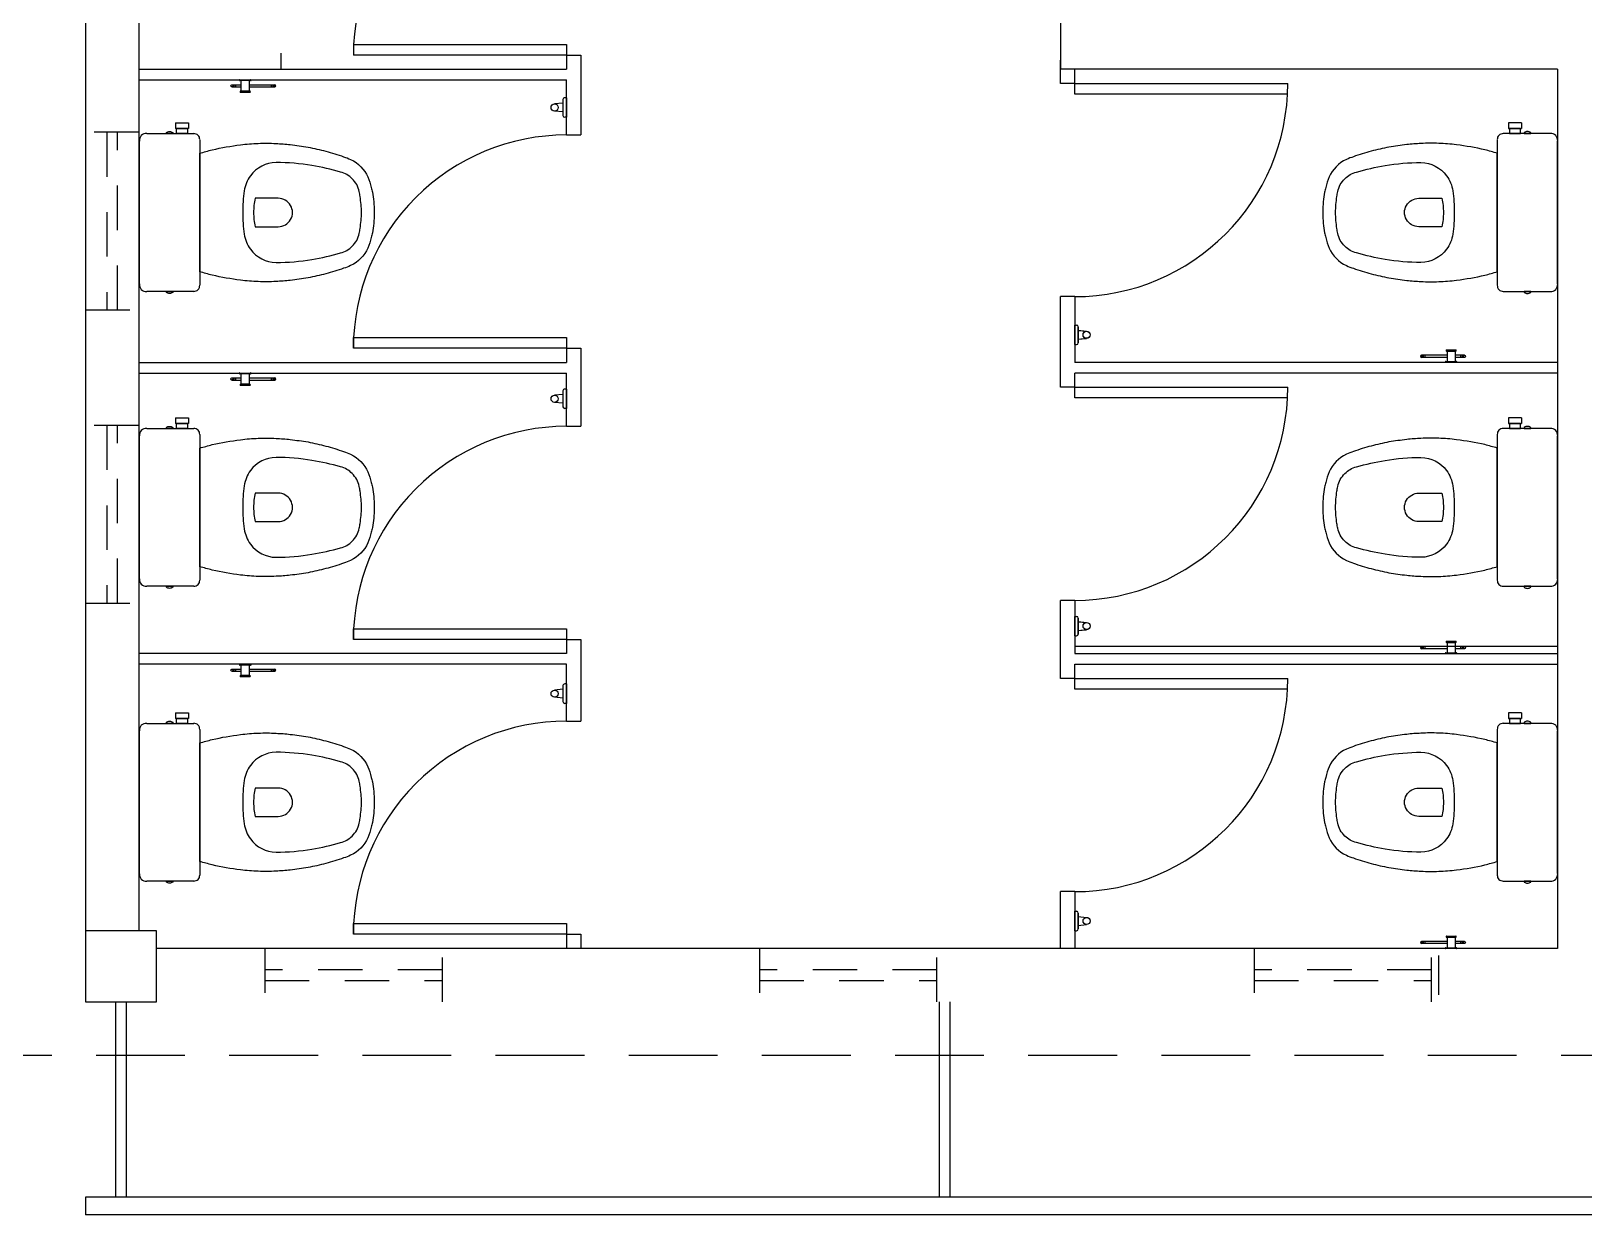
# Model space of a CAD drawing. Header units: millimetres. Extents: x 999 to 1260, y -38 to 225.
# Drawn here: x 1055.634 to 1060.007, y 76.807 to 80.139 of the extents above; entities that cross this region are included whole.
import ezdxf
from ezdxf.enums import TextEntityAlignment as Align

# ---------------------------------------------------------------- set-up
doc = ezdxf.new("R2010")
doc.units = ezdxf.units.MM
doc.linetypes.add('HIDDEN', pattern=[0.375, 0.25, -0.125])
doc.linetypes.add('HIDDEN2', pattern=[0.1875, 0.125, -0.0625])
doc.layers.add('I-ARQ', color=8, linetype='Continuous')
doc.styles.add('ROMANS', font='romans', dxfattribs={"oblique": 15})

# ---------------------------------------------------------------- blocks, each defined once
blk = doc.blocks.new('praça')
at = {"layer": 'I-ARQ', "linetype": 'HIDDEN'}
blk.add_line((1253.1208, 36.8394), (1253.1208, 14.8994), dxfattribs=at)
at = {"layer": 'I-ARQ'}
for p, q in [((1252.6708, 15.8444), (1252.6708, 34.9944)), ((1252.7208, 34.9944), (1252.6708, 34.9944)), ((1252.6708, 15.8444), (1252.6708, 34.9944)), ((1252.7208, 34.9944), (1252.6708, 34.9944)), ((1252.6708, 15.8444), (1252.6708, 34.9944)), ((1252.7208, 34.9944), (1252.6708, 34.9944)), ((1252.7208, 34.9944), (1252.6708, 34.9944)), ((1252.7208, 15.8444), (1252.7208, 34.9944)), ((1252.7208, 15.8444), (1252.7208, 34.9944)), ((1252.7208, 15.8444), (1252.7208, 34.9944)), ((1253.4708, 34.9944), (1253.2708, 34.9944)), ((1253.2708, 34.9944), (1253.2708, 34.7944)), ((1253.4708, 34.9944), (1253.2708, 34.9944)), ((1253.2708, 34.9944), (1253.2708, 34.7944)), ((1253.4708, 34.9944), (1253.2708, 34.9944)), ((1253.2708, 34.9944), (1253.2708, 34.7944)), ((1253.4708, 34.7944), (1253.4708, 34.9944)), ((1259.4158, 34.9944), (1253.4708, 34.9944)), ((1253.4708, 34.7944), (1253.4708, 34.9944)), ((1253.4708, 34.7944), (1253.4708, 34.9944)), ((1253.2708, 34.9094), (1252.7208, 34.9094)), ((1253.2708, 34.9094), (1252.7208, 34.9094)), ((1253.2708, 34.9094), (1252.7208, 34.9094)), ((1253.2708, 34.8794), (1252.7208, 34.8794)), ((1253.2708, 34.8794), (1252.7208, 34.8794)), ((1253.2708, 34.8794), (1252.7208, 34.8794)), ((1259.4158, 34.8444), (1253.4708, 34.8444)), ((1253.6106, 34.6893), (1253.6106, 34.8218)), ((1253.6315, 34.8426), (1254.0338, 34.8426)), ((1254.0546, 34.8218), (1254.0546, 34.6893)), ((1254.2208, 33.6399), (1254.2208, 34.8426)), ((1254.2508, 33.6399), (1254.2508, 34.8444)), ((1254.4406, 34.6893), (1254.4406, 34.8218)), ((1254.4615, 34.8426), (1254.8638, 34.8426)), ((1254.8846, 34.8218), (1254.8846, 34.6893)), ((1255.0408, 34.8444), (1255.0408, 33.6399)), ((1255.0708, 34.8444), (1255.0708, 33.6399)), ((1255.2706, 34.6893), (1255.2706, 34.8218)), ((1255.2915, 34.8426), (1255.6938, 34.8426)), ((1255.7146, 34.8218), (1255.7146, 34.6893)), ((1255.8658, 34.8444), (1255.8658, 33.6399)), ((1255.8958, 34.8444), (1255.8958, 33.6399)), ((1253.2708, 34.7944), (1253.4708, 34.7944)), ((1253.2708, 34.7944), (1253.4708, 34.7944)), ((1253.2708, 34.7944), (1253.4708, 34.7944)), ((1253.4208, 30.8488), (1253.4208, 34.7944)), ((1254.0376, 34.6726), (1253.6276, 34.6726)), ((1254.8676, 34.6726), (1254.4576, 34.6726)), ((1255.6976, 34.6726), (1255.2876, 34.6726)), ((1254.1858, 34.5315), (1254.1858, 34.5574)), ((1254.1894, 34.5315), (1254.1894, 34.5574)), ((1254.1894, 34.556), (1254.2188, 34.556)), ((1254.2011, 34.5822), (1254.2011, 34.556)), ((1254.2071, 34.5783), (1254.2011, 34.5783)), ((1254.2071, 34.5762), (1254.2011, 34.5762)), ((1254.2071, 34.5722), (1254.2011, 34.5722)), ((1254.2071, 34.5822), (1254.2071, 34.556)), ((1254.2188, 34.5295), (1254.2188, 34.5594)), ((1255.0058, 34.5315), (1255.0058, 34.5574)), ((1255.0094, 34.5315), (1255.0094, 34.5574)), ((1255.0094, 34.556), (1255.0388, 34.556)), ((1255.0211, 34.5822), (1255.0211, 34.556)), ((1255.0271, 34.5783), (1255.0211, 34.5783)), ((1255.0271, 34.5762), (1255.0211, 34.5762)), ((1255.0271, 34.5722), (1255.0211, 34.5722)), ((1255.0271, 34.5822), (1255.0271, 34.556)), ((1255.0388, 34.5295), (1255.0388, 34.5594)), ((1255.8308, 34.5315), (1255.8308, 34.5574)), ((1255.8344, 34.5315), (1255.8344, 34.5574)), ((1255.8344, 34.556), (1255.8638, 34.556)), ((1255.8461, 34.5822), (1255.8461, 34.556)), ((1255.8521, 34.5783), (1255.8461, 34.5783)), ((1255.8521, 34.5762), (1255.8461, 34.5762)), ((1255.8521, 34.5722), (1255.8461, 34.5722)), ((1255.8521, 34.5822), (1255.8521, 34.556)), ((1255.8638, 34.5295), (1255.8638, 34.5594)), ((1254.1894, 34.5329), (1254.2188, 34.5329)), ((1254.2011, 34.5329), (1254.2011, 34.4614)), ((1254.2071, 34.5329), (1254.2071, 34.4614)), ((1255.0094, 34.5329), (1255.0388, 34.5329)), ((1255.0211, 34.5329), (1255.0211, 34.4614)), ((1255.0271, 34.5329), (1255.0271, 34.4614)), ((1255.8344, 34.5329), (1255.8638, 34.5329)), ((1255.8461, 34.5329), (1255.8461, 34.4614)), ((1255.8521, 34.5329), (1255.8521, 34.4614)), ((1254.2071, 34.4714), (1254.2011, 34.4714)), ((1254.2071, 34.4664), (1254.2011, 34.4664)), ((1254.2071, 34.4631), (1254.2011, 34.4631)), ((1254.2069, 34.4606), (1254.2012, 34.4606)), ((1255.0271, 34.4714), (1255.0211, 34.4714)), ((1255.0271, 34.4664), (1255.0211, 34.4664)), ((1255.0271, 34.4631), (1255.0211, 34.4631)), ((1255.0269, 34.4606), (1255.0212, 34.4606)), ((1255.8521, 34.4714), (1255.8461, 34.4714)), ((1255.8521, 34.4664), (1255.8461, 34.4664)), ((1255.8521, 34.4631), (1255.8461, 34.4631)), ((1255.8519, 34.4606), (1255.8462, 34.4606)), ((1253.4608, 33.6399), (1253.4608, 34.2399)), ((1253.4908, 34.2399), (1253.4908, 33.6399)), ((1254.2908, 33.6399), (1254.2908, 34.2399)), ((1254.2908, 34.2399), (1254.3208, 34.2399)), ((1254.3208, 34.2399), (1254.3208, 33.6399)), ((1255.1108, 33.6399), (1255.1108, 34.2399)), ((1255.1108, 34.2399), (1255.1408, 34.2399)), ((1255.1408, 34.2399), (1255.1408, 33.6399)), ((1255.9358, 33.6399), (1255.9358, 34.2399)), ((1255.9658, 34.2399), (1255.9658, 33.6399)), ((1254.1256, 33.6499), (1254.1282, 33.6734)), ((1254.1507, 33.6499), (1254.1482, 33.6734)), ((1254.9556, 33.6499), (1254.9582, 33.6734)), ((1254.9807, 33.6499), (1254.9782, 33.6734)), ((1255.7756, 33.6499), (1255.7782, 33.6734)), ((1255.8007, 33.6499), (1255.7982, 33.6734)), ((1253.4608, 33.6399), (1253.4208, 33.6399)), ((1253.4608, 33.6399), (1253.4608, 33.5999)), ((1254.0608, 33.6399), (1254.2208, 33.6399)), ((1254.0608, 33.6399), (1254.0608, 33.5999)), ((1254.1109, 33.6399), (1254.1109, 33.6449)), ((1254.1657, 33.6399), (1254.1109, 33.6399)), ((1254.1607, 33.6499), (1254.1159, 33.6499)), ((1254.1657, 33.6399), (1254.1657, 33.6449)), ((1254.2908, 33.6399), (1254.2508, 33.6399)), ((1254.2908, 33.6399), (1254.2908, 33.5999)), ((1254.3208, 33.6399), (1254.2908, 33.6399)), ((1254.8908, 33.6399), (1255.0408, 33.6399)), ((1254.8908, 33.6399), (1254.8908, 33.5999)), ((1254.9409, 33.6399), (1254.9409, 33.6449)), ((1254.9957, 33.6399), (1254.9409, 33.6399)), ((1254.9907, 33.6499), (1254.9459, 33.6499)), ((1254.9957, 33.6399), (1254.9957, 33.6449)), ((1255.1108, 33.6399), (1255.0708, 33.6399)), ((1255.1108, 33.6399), (1255.1108, 33.5999)), ((1255.1408, 33.6399), (1255.1108, 33.6399)), ((1255.7108, 33.6399), (1255.8658, 33.6399)), ((1255.7108, 33.6399), (1255.7108, 33.5999)), ((1255.7609, 33.6399), (1255.7609, 33.6449)), ((1255.8157, 33.6399), (1255.7609, 33.6399)), ((1255.8107, 33.6499), (1255.7659, 33.6499)), ((1255.8157, 33.6399), (1255.8157, 33.6449)), ((1255.9358, 33.6399), (1255.8958, 33.6399)), ((1255.9358, 33.6399), (1255.9358, 33.5999)), ((1255.9658, 33.6399), (1255.9358, 33.6399)), ((1253.4608, 33.5999), (1253.4208, 33.5999)), ((1254.2908, 33.5999), (1254.0608, 33.5999)), ((1254.2508, 33.5999), (1254.2208, 33.5999)), ((1255.1108, 33.5999), (1254.8908, 33.5999)), ((1255.8708, 33.5999), (1255.7108, 33.5999)), ((1255.9358, 33.5999), (1255.7158, 33.5999)), ((1253.2708, 32.5907), (1252.7208, 32.5907)), ((1253.2708, 32.5907), (1252.7208, 32.5907)), ((1253.2708, 32.5907), (1252.7208, 32.5907)), ((1253.2708, 32.5607), (1252.7208, 32.5607)), ((1253.2708, 32.5607), (1252.7208, 32.5607)), ((1253.2708, 32.5607), (1252.7208, 32.5607)), ((1253.4208, 32.2488), (1253.5808, 32.2488)), ((1253.5808, 32.2088), (1253.5808, 32.2488)), ((1254.1808, 32.2088), (1254.1808, 32.2488)), ((1254.1808, 32.2488), (1254.2208, 32.2488)), ((1254.2208, 32.2488), (1254.2508, 32.2488)), ((1254.2408, 32.2488), (1254.4008, 32.2488)), ((1254.4008, 32.2088), (1254.4008, 32.2488)), ((1255.0008, 32.2088), (1255.0008, 32.2488)), ((1255.0008, 32.2488), (1255.0408, 32.2488)), ((1255.0408, 32.2488), (1255.0708, 32.2488)), ((1255.0408, 32.2488), (1255.0708, 32.2488)), ((1255.0658, 32.2488), (1255.2558, 32.2488)), ((1255.2558, 32.2088), (1255.2558, 32.2488)), ((1255.8558, 32.2088), (1255.8558, 32.2488)), ((1255.8558, 32.2488), (1255.8658, 32.2488)), ((1255.8658, 32.2488), (1255.8958, 32.2488)), ((1255.8658, 32.2488), (1255.8958, 32.2488)), ((1255.8908, 32.2488), (1255.8958, 32.2488)), ((1255.8911, 32.2488), (1255.9211, 32.2488)), ((1255.8958, 32.2088), (1255.8958, 32.2488)), ((1259.5908, 32.2488), (1255.8958, 32.2488)), ((1253.5808, 32.2088), (1253.4208, 32.2088)), ((1253.4709, 32.2088), (1253.4709, 32.2038)), ((1253.5257, 32.2088), (1253.4709, 32.2088)), ((1253.4709, 32.2088), (1253.4709, 32.2038)), ((1253.4709, 32.2088), (1253.5257, 32.2088)), ((1253.5207, 32.1988), (1253.4759, 32.1988)), ((1253.4759, 32.1988), (1253.5207, 32.1988)), ((1253.4856, 32.1988), (1253.4882, 32.1754)), ((1253.486, 32.1988), (1253.4885, 32.1754)), ((1253.5107, 32.1988), (1253.5082, 32.1754)), ((1253.511, 32.1988), (1253.5085, 32.1754)), ((1253.5257, 32.2088), (1253.5257, 32.2038)), ((1253.5257, 32.2088), (1253.5257, 32.2038)), ((1254.1508, 32.2088), (1254.1808, 32.2088)), ((1254.1508, 31.6088), (1254.1508, 32.2088)), ((1254.1808, 32.2088), (1254.2208, 32.2088)), ((1254.1808, 32.2088), (1254.1808, 31.6088)), ((1254.2208, 32.2088), (1254.2208, 30.8488)), ((1254.2508, 32.2088), (1254.2508, 30.8488)), ((1254.4008, 32.2088), (1254.2508, 32.2088)), ((1254.2708, 30.8488), (1254.2708, 32.2088)), ((1254.3009, 32.2088), (1254.3009, 32.2038)), ((1254.3557, 32.2088), (1254.3009, 32.2088)), ((1254.3009, 32.2088), (1254.3009, 32.2038)), ((1254.3009, 32.2088), (1254.3557, 32.2088)), ((1254.3507, 32.1988), (1254.3059, 32.1988)), ((1254.3059, 32.1988), (1254.3507, 32.1988)), ((1254.3156, 32.1988), (1254.3182, 32.1754)), ((1254.316, 32.1988), (1254.3185, 32.1754)), ((1254.3407, 32.1988), (1254.3382, 32.1754)), ((1254.341, 32.1988), (1254.3385, 32.1754)), ((1254.3557, 32.2088), (1254.3557, 32.2038)), ((1254.3557, 32.2088), (1254.3557, 32.2038)), ((1254.9708, 32.2088), (1255.0008, 32.2088)), ((1254.9708, 31.6088), (1254.9708, 32.2088)), ((1255.0008, 32.2088), (1255.0408, 32.2088)), ((1255.0008, 32.2088), (1255.0008, 31.6088)), ((1255.0408, 30.8488), (1255.0408, 32.2088)), ((1255.0708, 30.8488), (1255.0708, 32.2088)), ((1255.2558, 32.2088), (1255.0708, 32.2088)), ((1255.1209, 32.2088), (1255.1209, 32.2038)), ((1255.1757, 32.2088), (1255.1209, 32.2088)), ((1255.1209, 32.2088), (1255.1209, 32.2038)), ((1255.1209, 32.2088), (1255.1757, 32.2088)), ((1255.1707, 32.1988), (1255.1259, 32.1988)), ((1255.1259, 32.1988), (1255.1707, 32.1988)), ((1255.1356, 32.1988), (1255.1382, 32.1754)), ((1255.136, 32.1988), (1255.1385, 32.1754)), ((1255.1607, 32.1988), (1255.1582, 32.1754)), ((1255.161, 32.1988), (1255.1585, 32.1754)), ((1255.1757, 32.2088), (1255.1757, 32.2038)), ((1255.1757, 32.2088), (1255.1757, 32.2038)), ((1255.8258, 32.2088), (1255.8558, 32.2088)), ((1255.8258, 31.6088), (1255.8258, 32.2088)), ((1255.8558, 32.2088), (1255.8958, 32.2088)), ((1255.8558, 32.2088), (1255.8558, 31.6088)), ((1255.8958, 30.8488), (1255.8958, 32.2088)), ((1255.8958, 32.2088), (1255.8958, 32.2088)), ((1255.8958, 32.1988), (1255.8958, 32.2088)), ((1253.4346, 31.1604), (1253.4346, 31.2318)), ((1253.4346, 31.2302), (1253.4406, 31.2302)), ((1253.4346, 31.2269), (1253.4406, 31.2269)), ((1253.4346, 31.2218), (1253.4406, 31.2218)), ((1253.4347, 31.2327), (1253.4405, 31.2327)), ((1253.4406, 31.1604), (1253.4406, 31.2318)), ((1254.2646, 31.1604), (1254.2646, 31.2318)), ((1254.2646, 31.2302), (1254.2706, 31.2302)), ((1254.2646, 31.2269), (1254.2706, 31.2269)), ((1254.2646, 31.2218), (1254.2706, 31.2218)), ((1254.2647, 31.2327), (1254.2705, 31.2327)), ((1254.2706, 31.1604), (1254.2706, 31.2318)), ((1255.0846, 31.1604), (1255.0846, 31.2318)), ((1255.0846, 31.2302), (1255.0906, 31.2302)), ((1255.0846, 31.2269), (1255.0906, 31.2269)), ((1255.0846, 31.2218), (1255.0906, 31.2218)), ((1255.0847, 31.2327), (1255.0905, 31.2327)), ((1255.0906, 31.1604), (1255.0906, 31.2318)), ((1253.2908, 31.1838), (1253.4008, 31.1838)), ((1253.4229, 31.1638), (1253.4229, 31.1339)), ((1253.4523, 31.1604), (1253.4229, 31.1604)), ((1253.4523, 31.1373), (1253.4229, 31.1373)), ((1253.4346, 31.1111), (1253.4346, 31.1373)), ((1253.4406, 31.1111), (1253.4406, 31.1373)), ((1253.4523, 31.1618), (1253.4523, 31.1359)), ((1253.4558, 31.1618), (1253.4558, 31.1359)), ((1254.2529, 31.1638), (1254.2529, 31.1339)), ((1254.2823, 31.1604), (1254.2529, 31.1604)), ((1254.2823, 31.1373), (1254.2529, 31.1373)), ((1254.2646, 31.1111), (1254.2646, 31.1373)), ((1254.2706, 31.1111), (1254.2706, 31.1373)), ((1254.2823, 31.1618), (1254.2823, 31.1359)), ((1254.2858, 31.1618), (1254.2858, 31.1359)), ((1255.0729, 31.1638), (1255.0729, 31.1339)), ((1255.1023, 31.1604), (1255.0729, 31.1604)), ((1255.1023, 31.1373), (1255.0729, 31.1373)), ((1255.0846, 31.1111), (1255.0846, 31.1373)), ((1255.0906, 31.1111), (1255.0906, 31.1373)), ((1255.1023, 31.1618), (1255.1023, 31.1359)), ((1255.1058, 31.1618), (1255.1058, 31.1359)), ((1253.4346, 31.1211), (1253.4406, 31.1211)), ((1253.4346, 31.1171), (1253.4406, 31.1171)), ((1253.4346, 31.115), (1253.4406, 31.115)), ((1254.2646, 31.1211), (1254.2706, 31.1211)), ((1254.2646, 31.1171), (1254.2706, 31.1171)), ((1254.2646, 31.115), (1254.2706, 31.115)), ((1255.0846, 31.1211), (1255.0906, 31.1211)), ((1255.0846, 31.1171), (1255.0906, 31.1171)), ((1255.0846, 31.115), (1255.0906, 31.115)), ((1254.0376, 31.0188), (1253.6276, 31.0188)), ((1254.8676, 31.0188), (1254.4576, 31.0188)), ((1255.6976, 31.0188), (1255.2876, 31.0188)), ((1253.6106, 31.0021), (1253.6106, 30.8696)), ((1254.0546, 30.8696), (1254.0546, 31.0021)), ((1254.4406, 31.0021), (1254.4406, 30.8696)), ((1254.8846, 30.8696), (1254.8846, 31.0021)), ((1255.2706, 31.0021), (1255.2706, 30.8696)), ((1255.7146, 30.8696), (1255.7146, 31.0021)), ((1255.8958, 30.8488), (1253.4208, 30.8488)), ((1253.6315, 30.8488), (1254.0338, 30.8488)), ((1254.4615, 30.8488), (1254.8638, 30.8488)), ((1255.2915, 30.8488), (1255.6938, 30.8488))]:
    blk.add_line(p, q, dxfattribs=at)
at = {"layer": 'I-ARQ', "linetype": 'HIDDEN2'}
for p, q in [((1254.3933, 34.9944), (1254.3933, 34.8444)), ((1254.8933, 34.8444), (1254.8933, 34.9944)), ((1255.2183, 34.9944), (1255.2183, 34.8444)), ((1255.7183, 34.8444), (1255.7183, 34.9944)), ((1254.8933, 34.9344), (1254.3933, 34.9344)), ((1254.3933, 34.9044), (1254.8933, 34.9044)), ((1255.7183, 34.9344), (1255.2183, 34.9344)), ((1255.2183, 34.9044), (1255.7183, 34.9044)), ((1253.4208, 34.4894), (1253.2708, 34.4894)), ((1253.3308, 34.4894), (1253.3308, 33.9894)), ((1253.3608, 33.9894), (1253.3608, 34.4894)), ((1257.5158, 34.4444), (1255.8958, 34.4444)), ((1253.4608, 34.2399), (1253.4908, 34.2399)), ((1253.4608, 34.2399), (1253.4908, 34.2399)), ((1253.4608, 34.2399), (1253.4908, 34.2399)), ((1253.2708, 33.9894), (1253.4208, 33.9894)), ((1253.4908, 33.6399), (1253.4608, 33.6399)), ((1253.4208, 33.0966), (1253.2708, 33.0966)), ((1253.3308, 33.0966), (1253.3308, 32.5966)), ((1253.3608, 32.5966), (1253.3608, 33.0966)), ((1253.2708, 32.5966), (1253.4208, 32.5966)), ((1253.4208, 31.7038), (1253.2708, 31.7038)), ((1253.3308, 31.7038), (1253.3308, 31.2038)), ((1253.3608, 31.2038), (1253.3608, 31.7038)), ((1253.2708, 31.2038), (1253.4208, 31.2038))]:
    blk.add_line(p, q, dxfattribs=at)
at = {"layer": 'I-ARQ', "linetype": 'ByBlock'}
for p, q in [((1254.0846, 34.7406), (1254.0686, 34.7406)), ((1254.0686, 34.7046), (1254.0686, 34.7406)), ((1254.0846, 34.7406), (1254.0846, 34.7046)), ((1254.9146, 34.7406), (1254.8986, 34.7406)), ((1254.8986, 34.7046), (1254.8986, 34.7406)), ((1254.9146, 34.7406), (1254.9146, 34.7046)), ((1255.7446, 34.7406), (1255.7286, 34.7406)), ((1255.7286, 34.7046), (1255.7286, 34.7406)), ((1255.7446, 34.7406), (1255.7446, 34.7046)), ((1254.0846, 34.7046), (1254.0686, 34.7046)), ((1254.9146, 34.7046), (1254.8986, 34.7046)), ((1255.7446, 34.7046), (1255.7286, 34.7046)), ((1254.0686, 30.9868), (1254.0686, 30.9508)), ((1254.0846, 30.9868), (1254.0686, 30.9868)), ((1254.0846, 30.9508), (1254.0846, 30.9868)), ((1254.8986, 30.9868), (1254.8986, 30.9508)), ((1254.9146, 30.9868), (1254.8986, 30.9868)), ((1254.9146, 30.9508), (1254.9146, 30.9868)), ((1255.7286, 30.9868), (1255.7286, 30.9508)), ((1255.7446, 30.9868), (1255.7286, 30.9868)), ((1255.7446, 30.9508), (1255.7446, 30.9868)), ((1254.0846, 30.9508), (1254.0686, 30.9508)), ((1254.9146, 30.9508), (1254.8986, 30.9508)), ((1255.7446, 30.9508), (1255.7286, 30.9508))]:
    blk.add_line(p, q, dxfattribs=at)
for points in [[(1253.6106, 34.7666), (1253.6106, 34.7486), (1253.6078, 34.7486, -0.197763), (1253.6076, 34.7487, -0.161404), (1253.6046, 34.7577, -0.158802), (1253.6076, 34.7665, -0.197763), (1253.6078, 34.7666)], [(1254.0575, 34.7666, -0.197763), (1254.0577, 34.7665, -0.15883), (1254.0606, 34.7577, -0.161377), (1254.0577, 34.7487, -0.197763), (1254.0575, 34.7486), (1254.0546, 34.7486), (1254.0546, 34.7666)], [(1254.4406, 34.7666), (1254.4406, 34.7486), (1254.4378, 34.7486, -0.197763), (1254.4376, 34.7487, -0.161404), (1254.4346, 34.7577, -0.158802), (1254.4376, 34.7665, -0.197763), (1254.4378, 34.7666)], [(1254.8875, 34.7666, -0.197763), (1254.8877, 34.7665, -0.15883), (1254.8906, 34.7577, -0.161377), (1254.8877, 34.7487, -0.197763), (1254.8875, 34.7486), (1254.8846, 34.7486), (1254.8846, 34.7666)], [(1255.2706, 34.7666), (1255.2706, 34.7486), (1255.2678, 34.7486, -0.197763), (1255.2676, 34.7487, -0.161404), (1255.2646, 34.7577, -0.158802), (1255.2676, 34.7665, -0.197763), (1255.2678, 34.7666)], [(1255.7175, 34.7666, -0.197763), (1255.7177, 34.7665, -0.15883), (1255.7206, 34.7577, -0.161377), (1255.7177, 34.7487, -0.197763), (1255.7175, 34.7486), (1255.7146, 34.7486), (1255.7146, 34.7666)], [(1253.6106, 30.9248), (1253.6106, 30.9428), (1253.6078, 30.9428, 0.197763), (1253.6076, 30.9427, 0.161404), (1253.6046, 30.9338, 0.158802), (1253.6076, 30.9249, 0.197763), (1253.6078, 30.9248)], [(1254.0575, 30.9248, 0.197763), (1254.0577, 30.9249, 0.15883), (1254.0606, 30.9338, 0.161377), (1254.0577, 30.9427, 0.197763), (1254.0575, 30.9428), (1254.0546, 30.9428), (1254.0546, 30.9248)], [(1254.4406, 30.9248), (1254.4406, 30.9428), (1254.4378, 30.9428, 0.197763), (1254.4376, 30.9427, 0.161404), (1254.4346, 30.9338, 0.158802), (1254.4376, 30.9249, 0.197763), (1254.4378, 30.9248)], [(1254.8875, 30.9248, 0.197763), (1254.8877, 30.9249, 0.15883), (1254.8906, 30.9338, 0.161377), (1254.8877, 30.9427, 0.197763), (1254.8875, 30.9428), (1254.8846, 30.9428), (1254.8846, 30.9248)], [(1255.2706, 30.9248), (1255.2706, 30.9428), (1255.2678, 30.9428, 0.197763), (1255.2676, 30.9427, 0.161404), (1255.2646, 30.9338, 0.158802), (1255.2676, 30.9249, 0.197763), (1255.2678, 30.9248)], [(1255.7175, 30.9248, 0.197763), (1255.7177, 30.9249, 0.15883), (1255.7206, 30.9338, 0.161377), (1255.7177, 30.9427, 0.197763), (1255.7175, 30.9428), (1255.7146, 30.9428), (1255.7146, 30.9248)]]:
    blk.add_lwpolyline(points, format="xyb", close=True, dxfattribs=at)
for points in [[(1254.0686, 34.7381), (1254.0686, 34.7071), (1254.0546, 34.7071), (1254.0546, 34.7381)], [(1254.8986, 34.7381), (1254.8986, 34.7071), (1254.8846, 34.7071), (1254.8846, 34.7381)], [(1255.7286, 34.7381), (1255.7286, 34.7071), (1255.7146, 34.7071), (1255.7146, 34.7381)], [(1254.0686, 30.9533), (1254.0686, 30.9843), (1254.0546, 30.9843), (1254.0546, 30.9533)], [(1254.8986, 30.9533), (1254.8986, 30.9843), (1254.8846, 30.9843), (1254.8846, 30.9533)], [(1255.7286, 30.9533), (1255.7286, 30.9843), (1255.7146, 30.9843), (1255.7146, 30.9533)]]:
    blk.add_lwpolyline(points, close=True, dxfattribs=at)
at = {"layer": 'I-ARQ'}
for points in [[(1253.9996, 34.6726, 0.003882), (1254.0091, 34.6376, -0.024258), (1254.0231, 34.5576, -0.02486), (1254.0271, 34.5076, -0.033324), (1254.0266, 34.4576, -0.02486), (1254.0236, 34.4176, -0.012268), (1254.0166, 34.3676, -0.015806), (1254.0051, 34.3176, -0.026699), (1253.9896, 34.2676, -0.021919), (1253.9821, 34.2476, -0.174675), (1253.9326, 34.1991, -0.045452), (1253.9026, 34.1896, -0.022856), (1253.8898, 34.1864, -0.041289), (1253.8631, 34.1824, -0.039166), (1253.8574, 34.182, -0.012899), (1253.8555, 34.182, -0.04333), (1253.8326, 34.1816, -0.04333), (1253.8098, 34.182, -0.052091), (1253.8022, 34.1824, -0.041289), (1253.7755, 34.1864, -0.022856), (1253.7626, 34.1896, -0.045452), (1253.7326, 34.1991, -0.174675), (1253.6831, 34.2476, -0.021919), (1253.6756, 34.2676, -0.026699), (1253.6601, 34.3176, -0.015806), (1253.6486, 34.3676, -0.012268), (1253.6416, 34.4176, -0.02486), (1253.6386, 34.4576, -0.033324), (1253.6381, 34.5076, -0.02486), (1253.6421, 34.5576, -0.024258), (1253.6561, 34.6376, 0.003882), (1253.6656, 34.6726)], [(1254.8296, 34.6726, 0.003882), (1254.8391, 34.6376, -0.024258), (1254.8531, 34.5576, -0.02486), (1254.8571, 34.5076, -0.033324), (1254.8566, 34.4576, -0.02486), (1254.8536, 34.4176, -0.012268), (1254.8466, 34.3676, -0.015806), (1254.8351, 34.3176, -0.026699), (1254.8196, 34.2676, -0.021919), (1254.8121, 34.2476, -0.174675), (1254.7626, 34.1991, -0.045452), (1254.7326, 34.1896, -0.022856), (1254.7198, 34.1864, -0.041289), (1254.6931, 34.1824, -0.039166), (1254.6874, 34.182, -0.012899), (1254.6855, 34.182, -0.04333), (1254.6626, 34.1816, -0.04333), (1254.6398, 34.182, -0.052091), (1254.6322, 34.1824, -0.041289), (1254.6055, 34.1864, -0.022856), (1254.5926, 34.1896, -0.045452), (1254.5626, 34.1991, -0.174675), (1254.5131, 34.2476, -0.021919), (1254.5056, 34.2676, -0.026699), (1254.4901, 34.3176, -0.015806), (1254.4786, 34.3676, -0.012268), (1254.4716, 34.4176, -0.02486), (1254.4686, 34.4576, -0.033324), (1254.4681, 34.5076, -0.02486), (1254.4721, 34.5576, -0.024258), (1254.4861, 34.6376, 0.003882), (1254.4956, 34.6726)], [(1255.6596, 34.6726, 0.003882), (1255.6691, 34.6376, -0.024258), (1255.6831, 34.5576, -0.02486), (1255.6871, 34.5076, -0.033324), (1255.6866, 34.4576, -0.02486), (1255.6836, 34.4176, -0.012268), (1255.6766, 34.3676, -0.015806), (1255.6651, 34.3176, -0.026699), (1255.6496, 34.2676, -0.021919), (1255.6421, 34.2476, -0.174675), (1255.5926, 34.1991, -0.045452), (1255.5626, 34.1896, -0.022856), (1255.5498, 34.1864, -0.041289), (1255.5231, 34.1824, -0.039166), (1255.5174, 34.182, -0.012899), (1255.5155, 34.182, -0.04333), (1255.4926, 34.1816, -0.04333), (1255.4698, 34.182, -0.052091), (1255.4622, 34.1824, -0.041289), (1255.4355, 34.1864, -0.022856), (1255.4226, 34.1896, -0.045452), (1255.3926, 34.1991, -0.174675), (1255.3431, 34.2476, -0.021919), (1255.3356, 34.2676, -0.026699), (1255.3201, 34.3176, -0.015806), (1255.3086, 34.3676, -0.012268), (1255.3016, 34.4176, -0.02486), (1255.2986, 34.4576, -0.033324), (1255.2981, 34.5076, -0.02486), (1255.3021, 34.5576, -0.024258), (1255.3161, 34.6376, 0.003882), (1255.3256, 34.6726)], [(1253.7291, 34.5299, 0.234638), (1253.6921, 34.4576, 0.044666), (1253.7007, 34.3566, 0.031515), (1253.7188, 34.2761, 0.151063), (1253.7374, 34.2433, 0.148094), (1253.7739, 34.2234, 0.031073), (1253.7875, 34.2212, 0.035055), (1253.8326, 34.2171, 0.035055), (1253.8778, 34.2212, 0.031073), (1253.8914, 34.2234, 0.148094), (1253.9278, 34.2433, 0.151063), (1253.9465, 34.2761, 0.031515), (1253.9646, 34.3566, 0.044666), (1253.9731, 34.4576, 0.234638), (1253.9362, 34.5299, 0.129345), (1253.8935, 34.547, 0.041331), (1253.8326, 34.5516, 0.041331), (1253.7718, 34.547, 0.129345)], [(1254.5591, 34.5299, 0.234638), (1254.5221, 34.4576, 0.044666), (1254.5307, 34.3566, 0.031515), (1254.5488, 34.2761, 0.151063), (1254.5674, 34.2433, 0.148094), (1254.6039, 34.2234, 0.031073), (1254.6175, 34.2212, 0.035055), (1254.6626, 34.2171, 0.035055), (1254.7078, 34.2212, 0.031073), (1254.7214, 34.2234, 0.148094), (1254.7578, 34.2433, 0.151063), (1254.7765, 34.2761, 0.031515), (1254.7946, 34.3566, 0.044666), (1254.8031, 34.4576, 0.234638), (1254.7662, 34.5299, 0.129345), (1254.7235, 34.547, 0.041331), (1254.6626, 34.5516, 0.041331), (1254.6018, 34.547, 0.129345)], [(1255.3891, 34.5299, 0.234638), (1255.3521, 34.4576, 0.044666), (1255.3607, 34.3566, 0.031515), (1255.3788, 34.2761, 0.151063), (1255.3974, 34.2433, 0.148094), (1255.4339, 34.2234, 0.031073), (1255.4475, 34.2212, 0.035055), (1255.4926, 34.2171, 0.035055), (1255.5378, 34.2212, 0.031073), (1255.5514, 34.2234, 0.148094), (1255.5878, 34.2433, 0.151063), (1255.6065, 34.2761, 0.031515), (1255.6246, 34.3566, 0.044666), (1255.6331, 34.4576, 0.234638), (1255.5962, 34.5299, 0.129345), (1255.5535, 34.547, 0.041331), (1255.4926, 34.5516, 0.041331), (1255.4318, 34.547, 0.129345)], [(1253.9996, 31.0188, -0.003882), (1254.0091, 31.0538, 0.024258), (1254.0231, 31.1338, 0.02486), (1254.0271, 31.1838, 0.033324), (1254.0266, 31.2338, 0.02486), (1254.0236, 31.2738, 0.012268), (1254.0166, 31.3238, 0.015806), (1254.0051, 31.3738, 0.026699), (1253.9896, 31.4238, 0.021919), (1253.9821, 31.4438, 0.174675), (1253.9326, 31.4923, 0.045452), (1253.9026, 31.5018, 0.022856), (1253.8898, 31.505, 0.041289), (1253.8631, 31.509, 0.039166), (1253.8574, 31.5095, 0.012899), (1253.8555, 31.5094, 0.04333), (1253.8326, 31.5098, 0.04333), (1253.8098, 31.5094, 0.052091), (1253.8022, 31.509, 0.041289), (1253.7755, 31.505, 0.022856), (1253.7626, 31.5018, 0.045452), (1253.7326, 31.4923, 0.174675), (1253.6831, 31.4438, 0.021919), (1253.6756, 31.4238, 0.026699), (1253.6601, 31.3738, 0.015806), (1253.6486, 31.3238, 0.012268), (1253.6416, 31.2738, 0.02486), (1253.6386, 31.2338, 0.033324), (1253.6381, 31.1838, 0.02486), (1253.6421, 31.1338, 0.024258), (1253.6561, 31.0538, -0.003882), (1253.6656, 31.0188)], [(1254.8296, 31.0188, -0.003882), (1254.8391, 31.0538, 0.024258), (1254.8531, 31.1338, 0.02486), (1254.8571, 31.1838, 0.033324), (1254.8566, 31.2338, 0.02486), (1254.8536, 31.2738, 0.012268), (1254.8466, 31.3238, 0.015806), (1254.8351, 31.3738, 0.026699), (1254.8196, 31.4238, 0.021919), (1254.8121, 31.4438, 0.174675), (1254.7626, 31.4923, 0.045452), (1254.7326, 31.5018, 0.022856), (1254.7198, 31.505, 0.041289), (1254.6931, 31.509, 0.039166), (1254.6874, 31.5095, 0.012899), (1254.6855, 31.5094, 0.04333), (1254.6626, 31.5098, 0.04333), (1254.6398, 31.5094, 0.052091), (1254.6322, 31.509, 0.041289), (1254.6055, 31.505, 0.022856), (1254.5926, 31.5018, 0.045452), (1254.5626, 31.4923, 0.174675), (1254.5131, 31.4438, 0.021919), (1254.5056, 31.4238, 0.026699), (1254.4901, 31.3738, 0.015806), (1254.4786, 31.3238, 0.012268), (1254.4716, 31.2738, 0.02486), (1254.4686, 31.2338, 0.033324), (1254.4681, 31.1838, 0.02486), (1254.4721, 31.1338, 0.024258), (1254.4861, 31.0538, -0.003882), (1254.4956, 31.0188)], [(1255.6596, 31.0188, -0.003882), (1255.6691, 31.0538, 0.024258), (1255.6831, 31.1338, 0.02486), (1255.6871, 31.1838, 0.033324), (1255.6866, 31.2338, 0.02486), (1255.6836, 31.2738, 0.012268), (1255.6766, 31.3238, 0.015806), (1255.6651, 31.3738, 0.026699), (1255.6496, 31.4238, 0.021919), (1255.6421, 31.4438, 0.174675), (1255.5926, 31.4923, 0.045452), (1255.5626, 31.5018, 0.022856), (1255.5498, 31.505, 0.041289), (1255.5231, 31.509, 0.039166), (1255.5174, 31.5095, 0.012899), (1255.5155, 31.5094, 0.04333), (1255.4926, 31.5098, 0.04333), (1255.4698, 31.5094, 0.052091), (1255.4622, 31.509, 0.041289), (1255.4355, 31.505, 0.022856), (1255.4226, 31.5018, 0.045452), (1255.3926, 31.4923, 0.174675), (1255.3431, 31.4438, 0.021919), (1255.3356, 31.4238, 0.026699), (1255.3201, 31.3738, 0.015806), (1255.3086, 31.3238, 0.012268), (1255.3016, 31.2738, 0.02486), (1255.2986, 31.2338, 0.033324), (1255.2981, 31.1838, 0.02486), (1255.3021, 31.1338, 0.024258), (1255.3161, 31.0538, -0.003882), (1255.3256, 31.0188)], [(1253.7291, 31.1615, -0.234638), (1253.6921, 31.2338, -0.044666), (1253.7007, 31.3348, -0.031515), (1253.7188, 31.4153, -0.151063), (1253.7374, 31.4481, -0.148094), (1253.7739, 31.4681, -0.031073), (1253.7875, 31.4703, -0.035055), (1253.8326, 31.4743, -0.035055), (1253.8778, 31.4703, -0.031073), (1253.8914, 31.4681, -0.148094), (1253.9278, 31.4481, -0.151063), (1253.9465, 31.4153, -0.031515), (1253.9646, 31.3348, -0.044666), (1253.9731, 31.2338, -0.234638), (1253.9362, 31.1615, -0.129345), (1253.8935, 31.1444, -0.041331), (1253.8326, 31.1398, -0.041331), (1253.7718, 31.1444, -0.129345)], [(1254.5591, 31.1615, -0.234638), (1254.5221, 31.2338, -0.044666), (1254.5307, 31.3348, -0.031515), (1254.5488, 31.4153, -0.151063), (1254.5674, 31.4481, -0.148094), (1254.6039, 31.4681, -0.031073), (1254.6175, 31.4703, -0.035055), (1254.6626, 31.4743, -0.035055), (1254.7078, 31.4703, -0.031073), (1254.7214, 31.4681, -0.148094), (1254.7578, 31.4481, -0.151063), (1254.7765, 31.4153, -0.031515), (1254.7946, 31.3348, -0.044666), (1254.8031, 31.2338, -0.234638), (1254.7662, 31.1615, -0.129345), (1254.7235, 31.1444, -0.041331), (1254.6626, 31.1398, -0.041331), (1254.6018, 31.1444, -0.129345)], [(1255.3891, 31.1615, -0.234638), (1255.3521, 31.2338, -0.044666), (1255.3607, 31.3348, -0.031515), (1255.3788, 31.4153, -0.151063), (1255.3974, 31.4481, -0.148094), (1255.4339, 31.4681, -0.031073), (1255.4475, 31.4703, -0.035055), (1255.4926, 31.4743, -0.035055), (1255.5378, 31.4703, -0.031073), (1255.5514, 31.4681, -0.148094), (1255.5878, 31.4481, -0.151063), (1255.6065, 31.4153, -0.031515), (1255.6246, 31.3348, -0.044666), (1255.6331, 31.2338, -0.234638), (1255.5962, 31.1615, -0.129345), (1255.5535, 31.1444, -0.041331), (1255.4926, 31.1398, -0.041331), (1255.4318, 31.1444, -0.129345)]]:
    blk.add_lwpolyline(points, format="xyb", close=True, dxfattribs=at)
at = {"layer": 'I-ARQ', "linetype": 'ByBlock'}
for points in [[(1253.7926, 34.5166), (1253.7926, 34.4514, 1.002091), (1253.8726, 34.4516), (1253.8726, 34.5166, 0.054282), (1253.8326, 34.5209, 0.054282), (1253.7926, 34.5166, -1.56536)], [(1254.6226, 34.5166), (1254.6226, 34.4514, 1.002091), (1254.7026, 34.4516), (1254.7026, 34.5166, 0.054282), (1254.6626, 34.5209, 0.054282), (1254.6226, 34.5166, -1.56536)], [(1255.4526, 34.5166), (1255.4526, 34.4514, 1.002091), (1255.5326, 34.4516), (1255.5326, 34.5166, 0.054282), (1255.4926, 34.5209, 0.054282), (1255.4526, 34.5166, -1.56536)], [(1253.7926, 31.1748), (1253.7926, 31.24, -1.002091), (1253.8726, 31.2398), (1253.8726, 31.1748, -0.054282), (1253.8326, 31.1705, -0.054282), (1253.7926, 31.1748, 1.56536)], [(1254.6226, 31.1748), (1254.6226, 31.24, -1.002091), (1254.7026, 31.2398), (1254.7026, 31.1748, -0.054282), (1254.6626, 31.1705, -0.054282), (1254.6226, 31.1748, 1.56536)], [(1255.4526, 31.1748), (1255.4526, 31.24, -1.002091), (1255.5326, 31.2398), (1255.5326, 31.1748, -0.054282), (1255.4926, 31.1705, -0.054282), (1255.4526, 31.1748, 1.56536)]]:
    blk.add_lwpolyline(points, format="xyb", dxfattribs=at)
at = {"layer": 'I-ARQ'}
for centre, radius in [((1254.2041, 34.5822), 0.003), ((1255.0241, 34.5822), 0.003), ((1255.8491, 34.5822), 0.003), ((1254.1382, 33.6734), 0.01), ((1254.9682, 33.6734), 0.01), ((1255.7882, 33.6734), 0.01), ((1253.4982, 32.1754), 0.01), ((1253.4985, 32.1754), 0.01), ((1254.3282, 32.1754), 0.01), ((1254.3285, 32.1754), 0.01), ((1255.1482, 32.1754), 0.01), ((1255.1485, 32.1754), 0.01), ((1253.4376, 31.1111), 0.003), ((1254.2676, 31.1111), 0.003), ((1255.0876, 31.1111), 0.003)]:
    blk.add_circle(centre, radius, dxfattribs=at)
for centre, radius, start, end in [((1253.6295, 34.8237), 0.019, 84.255, 185.745), ((1254.0357, 34.8237), 0.019, 354.255, 95.745), ((1254.4595, 34.8237), 0.019, 84.255, 185.745), ((1254.8657, 34.8237), 0.019, 354.255, 95.745), ((1255.2895, 34.8237), 0.019, 84.255, 185.745), ((1255.6957, 34.8237), 0.019, 354.255, 95.745), ((1253.627, 34.689), 0.0164, 178.7026, 272.174), ((1254.0383, 34.689), 0.0164, 267.826, 1.2974), ((1254.457, 34.689), 0.0164, 178.7026, 272.174), ((1254.8683, 34.689), 0.0164, 267.826, 1.2974), ((1255.287, 34.689), 0.0164, 178.7026, 272.174), ((1255.6983, 34.689), 0.0164, 267.826, 1.2974), ((1254.1876, 34.557), 0.00182, 13.2763, 166.7237), ((1254.2198, 34.5598), 0.00108, 342.7498, 197.2502), ((1255.0076, 34.557), 0.00182, 13.2763, 166.7237), ((1255.0398, 34.5598), 0.00108, 342.7498, 197.2502), ((1255.8326, 34.557), 0.00182, 13.2763, 166.7237), ((1255.8648, 34.5598), 0.00108, 342.7498, 197.2502), ((1254.1876, 34.5319), 0.00182, 193.2763, 346.7237), ((1254.2198, 34.5291), 0.00108, 162.7498, 17.2502), ((1255.0076, 34.5319), 0.00182, 193.2763, 346.7237), ((1255.0398, 34.5291), 0.00108, 162.7498, 17.2502), ((1255.8326, 34.5319), 0.00182, 193.2763, 346.7237), ((1255.8648, 34.5291), 0.00108, 162.7498, 17.2502), ((1254.2041, 34.4614), 0.003, 180, 360), ((1255.0241, 34.4614), 0.003, 180, 360), ((1255.8491, 34.4614), 0.003, 180, 360), ((1253.4608, 33.6399), 0.6, 360, 90), ((1254.2908, 33.6399), 0.6, 360, 90), ((1255.1108, 33.6399), 0.6, 360, 90), ((1255.9358, 33.6399), 0.6, 360, 90), ((1254.1159, 33.6449), 0.005, 90, 180), ((1254.1607, 33.6449), 0.005, 360, 90), ((1254.9459, 33.6449), 0.005, 90, 180), ((1254.9907, 33.6449), 0.005, 360, 90), ((1255.7659, 33.6449), 0.005, 90, 180), ((1255.8107, 33.6449), 0.005, 360, 90), ((1253.4759, 32.2038), 0.005, 180, 270), ((1253.4759, 32.2038), 0.005, 180, 270), ((1253.5207, 32.2038), 0.005, 270, 360), ((1253.5207, 32.2038), 0.005, 270, 360), ((1254.1808, 32.2088), 0.6, 180, 270), ((1254.3059, 32.2038), 0.005, 180, 270), ((1254.3059, 32.2038), 0.005, 180, 270), ((1254.3507, 32.2038), 0.005, 270, 360), ((1254.3507, 32.2038), 0.005, 270, 360), ((1255.0008, 32.2088), 0.6, 180, 270), ((1255.1259, 32.2038), 0.005, 180, 270), ((1255.1259, 32.2038), 0.005, 180, 270), ((1255.1707, 32.2038), 0.005, 270, 360), ((1255.1707, 32.2038), 0.005, 270, 360), ((1255.8558, 32.2088), 0.6, 180, 270), ((1253.4376, 31.2318), 0.003, 360, 180), ((1254.2676, 31.2318), 0.003, 360, 180), ((1255.0876, 31.2318), 0.003, 360, 180), ((1253.4219, 31.1641), 0.00108, 342.7498, 197.2502), ((1253.4541, 31.1614), 0.00182, 13.2763, 166.7237), ((1253.4541, 31.1363), 0.00182, 193.2763, 346.7237), ((1254.2519, 31.1641), 0.00108, 342.7498, 197.2502), ((1254.2841, 31.1614), 0.00182, 13.2763, 166.7237), ((1254.2841, 31.1363), 0.00182, 193.2763, 346.7237), ((1255.0719, 31.1641), 0.00108, 342.7498, 197.2502), ((1255.1041, 31.1614), 0.00182, 13.2763, 166.7237), ((1255.1041, 31.1363), 0.00182, 193.2763, 346.7237), ((1253.4219, 31.1335), 0.00108, 162.7498, 17.2502), ((1254.2519, 31.1335), 0.00108, 162.7498, 17.2502), ((1255.0719, 31.1335), 0.00108, 162.7498, 17.2502), ((1253.627, 31.0025), 0.0164, 87.826, 181.2974), ((1254.0383, 31.0025), 0.0164, 358.7026, 92.174), ((1254.457, 31.0025), 0.0164, 87.826, 181.2974), ((1254.8683, 31.0025), 0.0164, 358.7026, 92.174), ((1255.287, 31.0025), 0.0164, 87.826, 181.2974), ((1255.6983, 31.0025), 0.0164, 358.7026, 92.174), ((1253.6295, 30.8677), 0.019, 174.255, 275.745), ((1254.0357, 30.8677), 0.019, 264.255, 5.745), ((1254.4595, 30.8677), 0.019, 174.255, 275.745), ((1254.8657, 30.8677), 0.019, 264.255, 5.745), ((1255.2895, 30.8677), 0.019, 174.255, 275.745), ((1255.6957, 30.8677), 0.019, 264.255, 5.745)]:
    blk.add_arc(centre, radius, start, end, dxfattribs=at)
at = {"layer": 'I-ARQ', "width": 1, "flags": 3}
blk.add_attdef('CODIGO', text='', height=0.024, rotation=360, dxfattribs=at).set_placement((1257.0158, 34.8444), align=Align.MIDDLE)
at = {"layer": 'I-ARQ', "text_generation_flag": 4, "width": 1, "flags": 3}
blk.add_attdef('CODIGO', text='', height=0.024, rotation=360, dxfattribs=at).set_placement((1258.8708, 16.0277), align=Align.MIDDLE)
at = {"layer": 'I-ARQ', "style": 'ROMANS', "width": 1}
blk.add_attdef('0.00', (1278.7034, -45.8668), '', height=0.36, dxfattribs=at)

msp = doc.modelspace()

# ---------------------------------------------------------------- block references
at = {"layer": 'I-ARQ', "rotation": 90}
msp.add_blockref('praça', (1090.7819, -1175.8639), dxfattribs=at)

doc.saveas('drawing.dxf')
